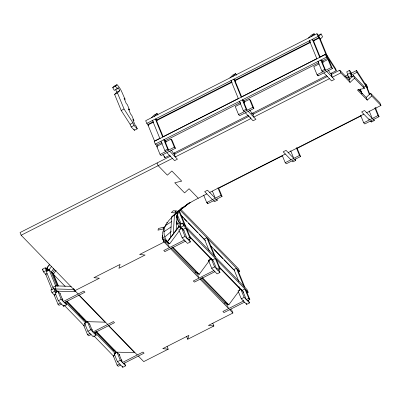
<?xml version="1.0" encoding="UTF-8"?>
<svg xmlns="http://www.w3.org/2000/svg" width="401" height="401" viewBox="0 0 401 401"><rect width="100%" height="100%" fill="white"/><g stroke="black" fill="none" stroke-linecap="round" stroke-linejoin="round"><path stroke-width="0.6" d="M170.39 237.733L171.693 216.946L180.049 209.974A43.133 19.378 -22.3 0 1 181.773 207.713M173.272 233.838L174.475 214.62L188.986 203.127M176.154 229.943L177.262 212.299L188.966 203.026M57.363 291.196L55.183 288.951L55.659 285.903L49.062 269.823L46.686 268.229L49.664 264.209M75.493 291.702L73.313 289.457L73.503 288.239M179.327 230.781L169.653 243.843C163.548 239.217 162.395 230.585 166.114 224.084M176.666 217.803L178.179 213.091L180.049 209.974M212.776 323.311L213.878 325.988L187.743 339.261L188.891 335.366L162.761 348.639L168.204 349.181L167.107 346.504M163.167 227.177L163.829 228.786L162.701 232.359A58 26.06 -22.3 0 0 164.099 242.064L169.473 247.602L168.375 244.926L163.001 239.382A58 26.06 -22.3 0 1 162.049 237.462M176.31 224.209L177.062 222.771M165.518 242.51L166.089 241.447M195.086 272.996L195.653 271.933M224.655 303.487L225.222 302.424M166.595 223.116L167.172 222.154M176.64 216.034L177.578 214.59M45.99 269.477L48.175 266.53M48.902 265.547L49.634 264.56M54.982 289.602L52.802 287.352L46.21 271.271L49.062 269.823L51.669 266.309M53.819 268.525L51.213 272.043L57.102 286.399M57.809 286.023L52.406 272.84L54.636 269.828M58.416 285.988L53.478 273.948L56.085 270.434M180.445 229.277L181.192 228.269L179.287 226.991M238.465 291.758L228.791 304.815L226.415 303.221M239.212 290.75L240.324 289.246L239.377 288.605M118.265 87.789L117.117 88.927L114.265 90.375L112.696 87.583L114.14 86.145L116.997 84.691C121.187 88.596 122.551 94.35 125.152 99.293L124.079 98.185L126.275 103.543L127.353 104.651L129.553 110.014L128.475 108.902L130.636 114.17L131.708 115.277L133.949 120.731L132.871 119.623L135.072 124.982L136.145 126.089L137.267 128.826L134.41 130.275L131.187 126.952L130.089 124.27L121.202 110.47L114.611 94.39L116.902 92.115L119.754 90.661L118.265 87.789L117.313 88.27M112.696 87.583L115.548 86.135L116.997 84.691M114.611 94.39L117.463 92.942L119.754 90.661M151.393 117.799L154.285 114.922L157.137 113.473L157.974 115.092M154.245 116.35L157.137 113.473M229.883 77.939L232.775 75.062L235.633 73.614L236.47 75.228M232.74 76.491L235.633 73.614M308.379 38.08L311.271 35.203L314.128 33.754L314.685 34.832M311.236 36.631L314.128 33.754M313.647 40.827L319.226 37.995L320.304 39.103L322.594 36.822L321.106 33.95L318.815 36.225L320.304 39.103L326.895 55.178L327.311 56.947L336.198 70.746L330.619 73.578M175.092 210.886L175.974 213.031L168.605 220.776L164.701 227.011L158.475 228.465L157.979 230.149L163.829 228.786M353.426 75.538L354.524 78.22L350.058 82.4L348.96 79.719L353.426 75.538L363.266 85.689L364.369 88.37L357.416 89.989L367.261 100.135L371.727 95.959L370.629 93.278L366.163 97.458L367.261 100.135M164.756 237.061L171.232 231.482M171.693 216.946L190.249 202.239M163.914 231.733L171.212 226.876M165.528 225.542L171.613 221.542M121.202 110.47L124.059 109.022L132.942 122.821L134.039 125.498L137.267 128.826M130.089 124.27L132.942 122.821M131.187 126.952L134.039 125.498M312.98 40.636L319.116 37.519L318.018 34.837L316.94 33.729L145.683 120.701L146.781 123.378L147.859 124.485L153.438 121.653M318.314 35.363L321.106 33.95M146.781 123.378L318.043 36.411L319.116 37.519M156.225 120.24L231.532 81.994M234.881 80.295L310.194 42.05M160.139 138.205L154.56 141.037L147.969 124.962L153.548 122.13M156.335 120.711L232.204 82.185M241.618 96.831L235.026 80.751L310.304 42.526M162.931 136.791L238.239 98.546M241.587 96.847L316.895 58.606M319.687 57.188L325.823 54.07L326.895 55.178L335.782 68.982L336.198 70.746M322.038 61.072L327.617 58.24L326.514 55.559L325.442 54.451L154.179 141.418L155.282 144.099L156.355 145.207L161.934 142.375M155.282 144.099L326.539 57.132L327.617 58.24M164.721 140.957L240.59 102.43M243.382 101.017L318.69 62.772M164.996 142.22L171.032 139.152L172.109 140.26L175.402 148.3L161.132 155.548L160.059 154.44L156.761 146.4L162.25 143.613M240.745 103.749L235.257 106.541L238.55 114.576L239.628 115.689L253.898 108.44L250.6 100.4L249.527 99.293L243.487 102.355M319.236 63.889L313.747 66.676L317.046 74.716L318.123 75.824L332.394 68.581L329.096 60.541L328.023 59.428L321.983 62.496M160.986 141.202L164.836 150.581L167.688 149.132L168.62 150.089L165.322 142.049M239.482 101.338L243.332 110.721L246.184 109.267L247.116 110.23L243.818 102.19L244.535 102.927M318.695 62.22L317.978 61.478L321.823 70.857L324.68 69.408L325.607 70.37L322.314 62.33L323.031 63.067M160.059 154.44L174.33 147.192L175.402 148.3M238.55 114.576L252.825 107.333L253.898 108.44M317.046 74.716L331.316 67.468L332.394 68.581M162.961 154.646L164.936 157.713L169.959 155.167M173.302 153.463L248.615 115.222M251.402 113.804L326.715 75.563M170.781 156.009L20.05 232.55L21.148 235.232L78.135 293.988M249.267 116.15L174.184 154.28L175.282 156.956L250.921 118.546L250.485 117.478M327.762 76.29L252.68 114.42L253.778 117.097L329.416 78.686M350.058 82.4L340.835 72.892L332.274 77.238L331.171 74.556L339.737 70.21L348.96 79.719M21.148 235.232L172.43 158.41M351.587 73.413L349.607 70.335L346.755 71.784L348.644 77.528L349.963 79.573M347.376 74.436L350.228 72.987L349.607 70.335M344.87 76.481L347.662 75.062M350.449 73.649L356.584 70.531L365.471 84.33L369.416 94.711M346.399 77.679L348.634 76.546M350.865 75.413L357 72.3L356.584 70.531M348.644 77.528L351.497 76.08L352.158 77.102M363.652 87.233L365.882 86.1L366.96 87.207L370.023 94.671M358.955 90.606L360.384 89.879L362.028 93.894M46.351 274.865L43.483 271.908L42.386 269.226L45.238 267.778L47.854 270.474M43.483 271.908L46.336 270.459L47.208 271.357M47.062 273.402L45.634 274.124L52.105 289.908M175.974 213.031L171.337 212.565L173.272 210.756L178.114 211.242L181.021 208.861A58 26.06 -22.3 0 1 198.274 198.234L206.836 193.883M209.688 192.435L285.332 154.024M288.184 152.575L363.822 114.165M366.679 112.716L380.95 105.468L379.852 102.786L370.629 93.278M218.264 188.435L282.414 155.859M296.92 148.49L361.07 115.914M206.715 202.545L220.986 195.297L222.059 196.405L207.788 203.653L206.715 202.545L203.653 195.081M285.206 162.686L299.482 155.438L300.555 156.545L286.284 163.793L285.206 162.686L282.149 155.217M363.702 122.821L377.973 115.578L379.05 116.686L364.78 123.934L363.702 122.821L360.639 115.358M216.831 199.162L217.282 200.264L214.43 201.713L213.497 200.756M295.101 158.751L295.778 160.405L292.925 161.854L291.993 160.891M370.484 121.032L371.416 121.994L374.273 120.546L373.592 118.886M52.802 287.352L55.659 285.903L71.288 286.339M177.613 223.974L179.513 223.006L180.821 224.354M56.351 291.196L53.734 288.499L50.882 289.948L51.98 292.63L54.847 295.582M246.72 293.016L248.149 292.289L247.051 289.612L182.535 223.091L179.683 224.54L180.781 227.222L182.961 229.467L185.783 227.989L189.633 237.367L190.706 238.475L188.234 239.733M54.957 289.572L55.904 289.086M178.811 226.675L180.716 225.708M51.98 292.63L54.837 291.176L56.145 292.524M180.781 227.222L183.633 225.773L248.149 292.289M60.335 293.823L57.854 291.261L55.002 292.71L58.3 300.75L63.674 306.294L66.531 304.845L65.353 301.973M184.194 230.926L181.713 228.364L178.856 229.818L182.154 237.858L187.533 243.397L190.385 241.948L189.207 239.076M56.035 293.878L54.13 294.845L57.98 304.224L59.052 305.331L61.523 304.078M74.912 290.66L99.393 278.229L93.944 277.687L120.074 264.414L118.932 268.309L145.062 255.036L139.618 254.495L164.099 242.064L163.001 239.382M58.3 300.75L61.152 299.301L66.531 304.845M182.154 237.858L185.011 236.405L190.385 241.948M57.98 304.224L60.451 302.971M184.305 240.074L163.763 250.505L164.841 251.612L185.382 241.181M189.633 237.367L187.162 238.625L183.864 230.585M64.381 302.63L84.922 292.199L83.844 291.091L63.303 301.517L60.005 293.482M204.004 239.207L206.856 237.758L214.254 255.798M94.922 332.459L96.1 335.331L93.243 336.78L87.869 331.241L84.571 323.201L87.423 321.752L89.904 324.309M218.776 269.567L219.954 272.434L217.101 273.888L211.723 268.344L208.425 260.304L211.282 258.856L213.347 260.986M85.127 324.609L83.699 325.331L87.548 334.71L88.621 335.817L91.092 334.564M212.5 259.928L215.352 258.475L219.202 267.858L220.274 268.966L217.803 270.219M87.869 331.241L90.721 329.787L96.1 335.331M211.723 268.344L214.58 266.896L219.954 272.434M87.548 334.71L90.019 333.457M213.873 270.56L193.332 280.991L194.41 282.098L214.951 271.667M219.202 267.858L216.73 269.111L213.432 261.071M93.949 333.116L114.491 322.685L113.413 321.577L92.872 332.008L89.573 323.968M233.572 269.693L236.425 268.244L243.823 286.284M238.224 272.294L239.653 271.567L238.55 268.891L180.575 209.111M114.09 350.544L115.042 350.063M238.425 287.407L239.377 286.926M124.49 362.95L125.668 365.822L122.811 367.271L117.438 361.727L114.14 353.687L116.992 352.238L119.889 355.221M243.743 292.324L240.851 289.342L237.993 290.79L241.292 298.83L246.67 304.374L249.522 302.925L248.344 300.053M114.696 355.096L113.267 355.817L117.117 365.201L118.19 366.308L120.661 365.05M242.069 290.414L244.921 288.966L248.77 298.344L249.843 299.452L247.372 300.705M117.438 361.727L120.29 360.278L125.668 365.822M241.292 298.83L244.149 297.382L249.522 302.925M117.117 365.201L119.588 363.943M248.77 298.344L246.299 299.597L243.001 291.557M123.518 363.602L144.059 353.171L142.982 352.063L122.44 362.494L119.142 354.454M244.52 302.159L223.979 312.585L222.901 311.477L243.442 301.046L243.001 299.978M230.605 309.086L231.813 310.334L232.911 313.016L208.43 325.447L213.878 325.988M168.204 349.181L143.723 361.612L138.35 356.073M55.183 288.951L73.313 289.457M57.333 291.166L75.463 291.672M86.902 321.652L105.032 322.158M116.47 352.138L134.601 352.649M209.332 257.798L210.761 258.755L199.222 274.329L196.846 272.73M162.305 235.342L162.921 237.041L165.127 240.029L167.503 241.623L179.342 226.46L177.498 223.964L176.63 221.578M167.277 242.244L169.653 243.843M165.097 239.988L167.503 241.623L179.041 226.054L181.653 228.75M354.524 78.22L364.369 88.37M371.727 95.959L380.95 105.468M313.407 40.416L312.334 39.308L319.732 57.348M358.459 89.513L366.163 97.458M375.416 107.528L376.133 108.265M375.035 107.904L375.752 108.646L379.05 116.686M310.194 41.498L309.477 40.757L316.88 58.802M321.908 61.137L320.83 60.03L324.68 69.408M331.171 74.556L332.033 75.443M326.685 71.478L334.424 79.453L331.567 80.907L323.828 72.927M373.341 119.583L374.273 120.546M321.823 70.857L322.755 71.819M234.916 80.28L233.838 79.167L241.237 97.212M235.026 80.751L235.743 81.493M296.539 147.768L297.256 148.505L300.555 156.545M231.703 81.358L230.986 80.621L238.384 98.661M248.189 111.338L255.928 119.318L253.071 120.766L245.337 112.786M294.845 159.443L295.778 160.405M243.332 110.721L244.259 111.678M290.915 159.783L283.181 151.809L286.033 150.36L293.773 158.335L290.695 150.831M147.969 124.962L148.686 125.698M169.698 151.197L177.432 159.177L174.58 160.626L166.841 152.646M216.355 199.302L217.282 200.264M164.836 150.581L165.768 151.538M212.425 199.643L204.685 191.668L207.538 190.219L215.277 198.194L212.42 191.227M156.761 146.4L157.478 147.137M198.274 198.234L189.051 188.726L184.585 192.901L174.741 182.756L181.688 181.137L171.849 170.986L167.377 175.167L158.159 165.658L157.057 162.976M179.934 209.994L239.653 271.567M181.202 215.467L205.613 240.635M210.41 245.582L234.816 270.75M181.001 215.492L183.182 217.738M184.054 218.635L186.665 221.332M188.41 223.131L197.563 232.57M199.307 234.364L204.104 239.312M210.204 245.602L211.949 247.402M214.129 249.648L222.846 258.635M224.154 259.983L233.743 269.873M189.498 236.209L212.6 260.028M219.141 266.77L242.244 290.595M189.939 237.287L210.861 258.861M219.578 267.853L240.5 289.427M208.425 260.304L209.252 261.156M172.736 247.016L199.327 274.434M202.375 277.577L228.966 304.996M165.127 240.029L168.35 243.352M172.535 247.668L198.254 274.184M201.743 277.783L227.893 304.75M171.177 247.813L197.944 275.412L199.041 278.093L170.55 248.715M200.746 278.299L227.512 305.898L228.61 308.58L200.119 279.201M229.688 309.687L232.911 313.016M79.213 295.096L107.704 324.474M108.781 325.582L137.272 354.96M78.541 294.85L105.132 322.264M108.185 325.411L134.776 352.83M52.406 272.84L53.478 273.948M49.062 269.823L52.115 272.971M53.423 274.319L65.193 286.454M46.686 268.229L48.867 270.474M42.386 269.226L43.258 270.129M66.952 301.086L87.002 321.757M96.596 331.647L116.646 352.319M66.315 301.286L84.626 320.163M95.959 331.848L114.265 350.725M66.376 301.532L85.994 321.757M95.583 331.647L115.197 351.867M65.298 301.963L85.784 323.091M94.937 332.529L115.423 353.652M62.205 298.84L62.922 299.577M91.774 329.326L92.491 330.068M121.343 359.812L122.059 360.554M84.571 323.201L85.398 324.053M114.14 353.687L114.967 354.539M64.185 305.211L84.416 326.073M93.829 335.772L113.879 356.449M357 72.3L365.882 86.1M351.537 74.456L350.875 73.433L351.291 75.198L352.278 76.731M348.439 76.646L349.096 77.669M322.264 60.867L323.246 62.401M328.514 70.576L330.489 73.644M243.437 100.215L244.755 102.26M249.688 109.929L251.993 113.503M165.272 140.586L166.26 142.119M171.523 150.3L173.498 153.367M156.711 144.936L157.367 145.959M331.121 73.097L331.752 74.15M252.63 112.957L253.572 114.536M174.134 152.816L175.077 154.395M115.548 86.135L117.117 88.927M313.602 40.085L314.098 41.042M235.106 79.944L235.603 80.902M156.616 119.804L157.112 120.761M148.049 124.155L148.545 125.112M115.658 89.719L116.902 92.115M374.91 108.11L377.973 115.578M360.178 88.997L362.058 93.593M369.186 110.972L372.263 118.475L364.529 110.496L361.672 111.944L369.411 119.924L368.97 118.851M370.965 120.891L371.416 121.994M350.228 72.987L351.497 76.08M339.737 70.21L340.835 72.892M319.226 37.995L325.823 54.07M328.023 59.428L331.316 67.468M316.94 33.729L318.043 36.411M325.442 54.451L326.539 57.132M313.522 40.892L320.113 56.972M317.652 74.676L318.123 75.824M296.419 147.969L299.482 155.438M249.527 99.293L252.825 107.333M242.971 99.924L243.412 100.997L242.339 99.889L246.184 109.267M218.766 188.365L222.059 196.405M217.923 187.833L220.986 195.297M237.502 269.352L244.901 287.392M245.998 290.073L249.843 299.452M207.317 202.505L207.788 203.653M234.209 270.119L238.916 281.607M240.851 289.342L244.149 297.382M246.199 303.226L246.67 304.374M171.032 139.152L174.33 147.192M207.934 238.866L215.332 256.906M216.43 259.587L220.274 268.966M155.979 119.067L156.42 120.14L155.347 119.032L162.746 137.072M164.48 139.789L164.916 140.861L163.844 139.749L167.688 149.132M156.53 120.611L163.127 136.691M204.64 239.633L209.347 251.116M211.282 258.856L214.58 266.896M152.49 120.48L159.889 138.52M179.287 210.63L185.763 226.42M186.861 229.096L190.706 238.475M179.137 211.778L184.686 225.307M182.535 223.091L183.633 225.773M177.427 214.886L181.192 224.074M182.49 228.364L182.931 229.437M176.691 216.119L179.513 223.006A41.514 18.652 -22.3 0 1 177.528 213.422M181.713 228.364L185.011 236.405M133.964 129.182L134.41 130.275M117.463 92.942L124.059 109.022M186.645 336.579L187.743 339.261M116.992 352.238L120.29 360.278M122.34 366.123L122.811 367.271M115.022 351.692L115.683 353.296M74.25 289.056L74.691 290.123M87.423 321.752L90.721 329.787M85.453 321.201L86.115 322.81M78.902 313.632L79.593 315.321M57.854 291.261L61.152 299.301M63.203 305.146L63.674 306.294M47.388 269.993L47.829 271.066M55.884 290.715L56.546 292.324M45.238 267.778L46.336 270.459M53.734 288.499L54.837 291.176M164.52 155.949L164.936 157.713M175.312 211.773A59.98 26.947 -22.3 0 1 176.219 210.891M366.539 84.867L365.461 83.759L366.559 86.436L367.637 87.543L366.539 84.867"/></g></svg>
